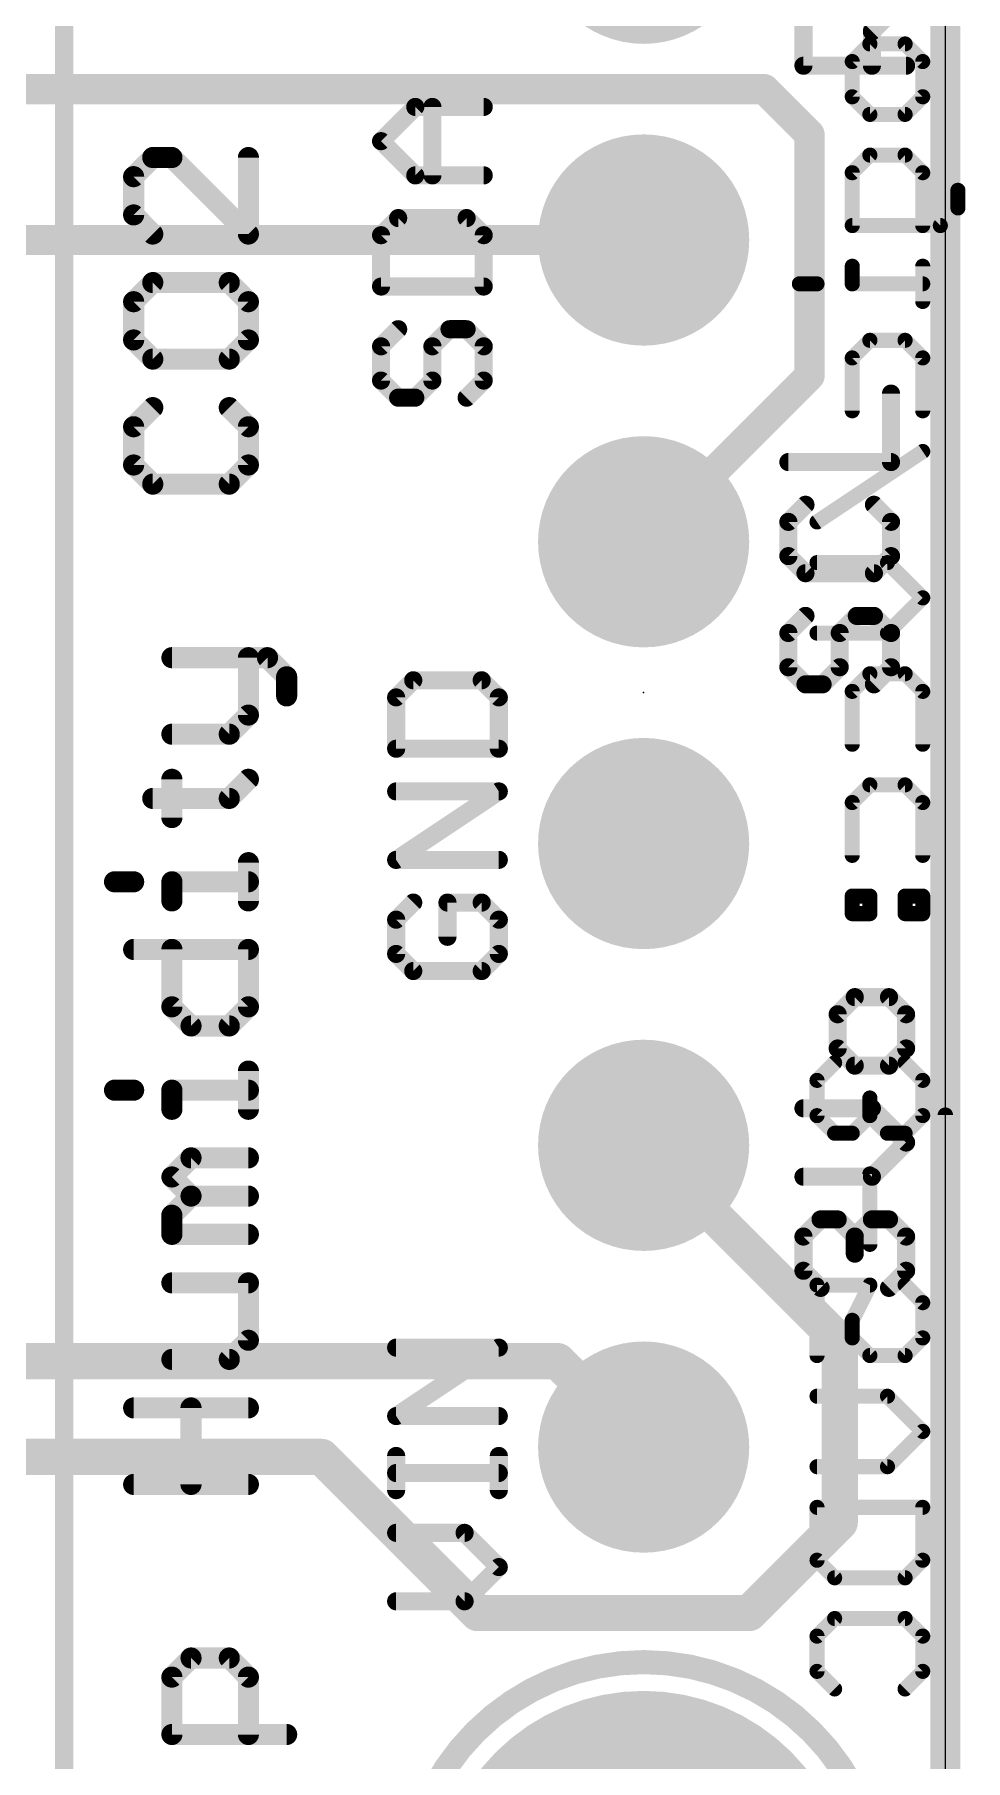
# Model space of a CAD drawing. Extents: x -8.1 to 51, y -8.2 to 25.5.
# Drawn here: x 43.13 to 50.97, y 3.71 to 18.24 of the extents above; entities that cross this region are included whole.
import ezdxf

# ---------------------------------------------------------------- set-up
doc = ezdxf.new("R2010")
doc.units = 0
for name, color, linetype in [('1', 12, 'CONTINUOUS'), ('16', 5, 'CONTINUOUS'), ('17', 110, 'CONTINUOUS'), ('20', 53, 'CONTINUOUS'), ('21', 40, 'CONTINUOUS'), ('22', 6, 'CONTINUOUS'), ('23', 40, 'CONTINUOUS'), ('47', 253, 'CONTINUOUS')]:
    doc.layers.add(name, color=color, linetype=linetype)

# ---------------------------------------------------------------- blocks, each defined once
blk = doc.blocks.new('ROUNDP')
at = {"const_width": 0.5}
blk.add_lwpolyline([(0, -0.25, 1), (0, 0.25, 1), (0, -0.25)], format="xyb", dxfattribs=at)

msp = doc.modelspace()

# ---------------------------------------------------------------- linework, layer by layer
at = {"layer": '1'}
for points, const_width in [([(50.8, 0), (50.8, 25.4)], 0.254), ([(49.911, 7.239), (48.26, 8.89)], 0.3048), ([(49.911, 5.715), (49.911, 7.239)], 0.3048), ([(22.382, 7.073), (47.537, 7.073)], 0.3048), ([(47.537, 7.073), (48.26, 6.35)], 0.3048), ([(21.1264, 6.2674), (45.5486, 6.2674)], 0.3048), ([(45.5486, 6.2674), (46.863, 4.953)], 0.3048), ([(49.149, 4.953), (49.911, 5.715)], 0.3048), ([(46.863, 4.953), (49.149, 4.953)], 0.3048)]:
    msp.add_lwpolyline(points, dxfattribs=dict(at, const_width=const_width))
at = {"layer": '1', "const_width": 0.1524}
for points in [[(48.3139, 8.9439, 1), (48.2061, 8.8361)], [(49.9872, 7.239, 1), (49.8348, 7.239)], [(49.8571, 7.1851, 1), (49.9649, 7.2929)], [(47.5909, 7.1269, 1), (47.4831, 7.0191)], [(47.537, 6.9968, 1), (47.537, 7.1492)], [(45.6025, 6.3213, 1), (45.4947, 6.2135)], [(45.5486, 6.1912, 1), (45.5486, 6.3436)], [(48.2061, 6.2961, 1), (48.3139, 6.4039)], [(49.9649, 5.6611, 1), (49.8571, 5.7689)], [(49.8348, 5.715, 1), (49.9872, 5.715)], [(46.863, 5.0292, 1), (46.863, 4.8768)], [(49.149, 4.8768, 1), (49.149, 5.0292)], [(46.8091, 4.8991, 1), (46.9169, 5.0069)], [(49.0951, 5.0069, 1), (49.2029, 4.8991)]]:
    msp.add_lwpolyline(points, format="xyb", dxfattribs=at)
at = {"layer": '16', "const_width": 0.254}
for points in [[(50.8, 0), (50.8, 25.4)], [(36.449, 17.78), (49.276, 17.78)], [(49.276, 17.78), (49.657, 17.399)], [(49.657, 17.399), (49.657, 15.367)], [(36.5409, 16.51), (48.26, 16.51)], [(49.657, 15.367), (48.26, 13.97)]]:
    msp.add_lwpolyline(points, dxfattribs=at)
at = {"layer": '16', "const_width": 0.127}
for points in [[(49.3209, 17.8249, 1), (49.2311, 17.7351)], [(49.276, 17.7165, 1), (49.276, 17.8435)], [(49.7205, 17.399, 1), (49.5935, 17.399)], [(49.6121, 17.3541, 1), (49.7019, 17.4439)], [(48.26, 16.4465, 1), (48.26, 16.5735)], [(49.5935, 15.367, 1), (49.7205, 15.367)], [(49.7019, 15.3221, 1), (49.6121, 15.4119)], [(48.2151, 14.0149, 1), (48.3049, 13.9251)]]:
    msp.add_lwpolyline(points, format="xyb", dxfattribs=at)
at = {"layer": '20'}
msp.add_line((50.8, 2.667), (50.8, 22.987), dxfattribs=at)
at = {"layer": '21'}
for points, const_width in [([(43.382, 24.143), (43.382, 1.143)], 0.1524), ([(50.1817, 18.265), (50.4698, 18.5531)], 0.1524), ([(49.6055, 17.9769), (49.6055, 18.4091)], 0.1524), ([(50.1817, 18.4091), (50.1817, 17.9769)], 0.1524), ([(50.4698, 17.9769), (49.6055, 17.9769)], 0.1524), ([(46.0495, 17.3421), (46.3376, 17.6302)], 0.1524), ([(46.3376, 17.6302), (46.9138, 17.6302)], 0.1524), ([(46.4816, 17.054), (46.4816, 17.6302)], 0.1524), ([(44.1276, 17.2042), (43.9666, 17.0432)], 0.1778), ([(44.2886, 17.2042), (44.1276, 17.2042)], 0.1778), ([(44.9326, 16.5602), (44.2886, 17.2042)], 0.1778), ([(44.9326, 17.2042), (44.9326, 16.5602)], 0.1778), ([(46.3376, 17.054), (46.0495, 17.3421)], 0.1524), ([(43.9666, 17.0432), (43.9666, 16.7212)], 0.1778), ([(46.9138, 17.054), (46.3376, 17.054)], 0.1524), ([(43.9666, 16.7212), (44.1276, 16.5602)], 0.1778), ([(46.1935, 16.6947), (46.0495, 16.5506)], 0.1524), ([(46.7697, 16.6947), (46.1935, 16.6947)], 0.1524), ([(46.9138, 16.5506), (46.7697, 16.6947)], 0.1524), ([(46.0495, 16.5506), (46.0495, 16.1184)], 0.1524), ([(46.9138, 16.1184), (46.9138, 16.5506)], 0.1524), ([(44.1276, 16.1518), (43.9666, 15.9908)], 0.1778), ([(44.7716, 16.1518), (44.1276, 16.1518)], 0.1778), ([(44.9326, 15.9908), (44.7716, 16.1518)], 0.1778), ([(46.0495, 16.1184), (46.9138, 16.1184)], 0.1524), ([(43.9666, 15.9908), (43.9666, 15.6688)], 0.1778), ([(44.9326, 15.6688), (44.9326, 15.9908)], 0.1778), ([(46.1935, 15.7591), (46.0495, 15.6151)], 0.1524), ([(46.4816, 15.6151), (46.6257, 15.7591)], 0.1524), ([(46.6257, 15.7591), (46.7697, 15.7591)], 0.1524), ([(46.7697, 15.7591), (46.9138, 15.6151)], 0.1524), ([(43.9666, 15.6688), (44.1276, 15.5077)], 0.1778), ([(44.7716, 15.5077), (44.9326, 15.6688)], 0.1778), ([(46.0495, 15.6151), (46.0495, 15.327)], 0.1524), ([(46.4816, 15.327), (46.4816, 15.6151)], 0.1524), ([(46.9138, 15.6151), (46.9138, 15.327)], 0.1524), ([(44.1276, 15.5077), (44.7716, 15.5077)], 0.1778), ([(46.0495, 15.327), (46.1935, 15.1829)], 0.1524), ([(46.3376, 15.1829), (46.4816, 15.327)], 0.1524), ([(46.9138, 15.327), (46.7697, 15.1829)], 0.1524), ([(46.1935, 15.1829), (46.3376, 15.1829)], 0.1524), ([(50.3428, 14.641), (50.3428, 15.2172)], 0.1524), ([(44.1276, 15.0993), (43.9666, 14.9383)], 0.1778), ([(44.9326, 14.9383), (44.7716, 15.0993)], 0.1778), ([(43.9666, 14.9383), (43.9666, 14.6163)], 0.1778), ([(44.9326, 14.6163), (44.9326, 14.9383)], 0.1778), ([(43.9666, 14.6163), (44.1276, 14.4553)], 0.1778), ([(44.7716, 14.4553), (44.9326, 14.6163)], 0.1778), ([(49.4785, 14.641), (50.3428, 14.641)], 0.1524), ([(44.1276, 14.4553), (44.7716, 14.4553)], 0.1778), ([(49.6225, 14.2817), (49.4785, 14.1376)], 0.1524), ([(50.3428, 14.1376), (50.1987, 14.2817)], 0.1524), ([(49.4785, 14.1376), (49.4785, 13.8495)], 0.1524), ([(50.3428, 13.8495), (50.3428, 14.1376)], 0.1524), ([(49.4785, 13.8495), (49.6225, 13.7054)], 0.1524), ([(50.1987, 13.7054), (50.3428, 13.8495)], 0.1524), ([(49.6225, 13.7054), (50.1987, 13.7054)], 0.1524), ([(49.6225, 13.3461), (49.4785, 13.2021)], 0.1524), ([(49.9106, 13.2021), (50.0547, 13.3461)], 0.1524), ([(50.0547, 13.3461), (50.1987, 13.3461)], 0.1524), ([(50.1987, 13.3461), (50.3428, 13.2021)], 0.1524), ([(49.4785, 13.2021), (49.4785, 12.914)], 0.1524), ([(49.9106, 12.914), (49.9106, 13.2021)], 0.1524), ([(50.3428, 13.2021), (50.3428, 12.914)], 0.1524), ([(44.2886, 12.9944), (45.0936, 12.9944)], 0.1778), ([(44.9326, 12.5114), (44.9326, 12.9944)], 0.1778), ([(45.0936, 12.9944), (45.2546, 12.8334)], 0.1778), ([(49.4785, 12.914), (49.6225, 12.7699)], 0.1524), ([(49.7666, 12.7699), (49.9106, 12.914)], 0.1524), ([(50.3428, 12.914), (50.1987, 12.7699)], 0.1524), ([(45.2546, 12.8334), (45.2546, 12.6724)], 0.1778), ([(46.3205, 12.8042), (46.1765, 12.6601)], 0.1524), ([(46.8967, 12.8042), (46.3205, 12.8042)], 0.1524), ([(47.0408, 12.6601), (46.8967, 12.8042)], 0.1524), ([(49.6225, 12.7699), (49.7666, 12.7699)], 0.1524), ([(46.1765, 12.6601), (46.1765, 12.228)], 0.1524), ([(47.0408, 12.228), (47.0408, 12.6601)], 0.1524), ([(44.7716, 12.3504), (44.9326, 12.5114)], 0.1778), ([(44.2886, 12.3504), (44.7716, 12.3504)], 0.1778), ([(46.1765, 12.228), (47.0408, 12.228)], 0.1524), ([(44.2886, 11.6487), (44.2886, 11.9707)], 0.1778), ([(44.7716, 11.8097), (44.9326, 11.9707)], 0.1778), ([(46.1765, 11.2924), (47.0408, 11.8687)], 0.1524), ([(47.0408, 11.8687), (46.1765, 11.8687)], 0.1524), ([(44.1276, 11.8097), (44.7716, 11.8097)], 0.1778), ([(44.9326, 10.9471), (44.9326, 11.2691)], 0.1778), ([(47.0408, 11.2924), (46.1765, 11.2924)], 0.1524), ([(43.8056, 11.1081), (43.9666, 11.1081)], 0.1778), ([(44.2886, 10.9471), (44.2886, 11.1081)], 0.1778), ([(44.2886, 11.1081), (44.9326, 11.1081)], 0.1778), ([(46.3205, 10.9331), (46.1765, 10.7891)], 0.1524), ([(46.8967, 10.9331), (46.6086, 10.9331)], 0.1524), ([(46.6086, 10.9331), (46.6086, 10.645)], 0.1524), ([(47.0408, 10.7891), (46.8967, 10.9331)], 0.1524), ([(46.1765, 10.7891), (46.1765, 10.501)], 0.1524), ([(47.0408, 10.501), (47.0408, 10.7891)], 0.1524), ([(43.9666, 10.5387), (44.9326, 10.5387)], 0.1778), ([(44.2886, 10.0556), (44.2886, 10.5387)], 0.1778), ([(44.9326, 10.5387), (44.9326, 10.0556)], 0.1778), ([(46.1765, 10.501), (46.3205, 10.3569)], 0.1524), ([(46.8967, 10.3569), (47.0408, 10.501)], 0.1524), ([(46.3205, 10.3569), (46.8967, 10.3569)], 0.1524), ([(50.0376, 10.1372), (49.8936, 9.9931)], 0.1524), ([(50.3257, 10.1372), (50.0376, 10.1372)], 0.1524), ([(50.4698, 9.9931), (50.3257, 10.1372)], 0.1524), ([(44.4496, 9.8946), (44.2886, 10.0556)], 0.1778), ([(44.9326, 10.0556), (44.7716, 9.8946)], 0.1778), ([(49.8936, 9.9931), (49.8936, 9.705)], 0.1524), ([(50.4698, 9.705), (50.4698, 9.9931)], 0.1524), ([(44.7716, 9.8946), (44.4496, 9.8946)], 0.1778), ([(49.8936, 9.705), (50.0376, 9.561)], 0.1524), ([(50.3257, 9.561), (50.4698, 9.705)], 0.1524), ([(44.9326, 9.193), (44.9326, 9.515)], 0.1778), ([(50.0376, 9.561), (50.3257, 9.561)], 0.1524), ([(43.8056, 9.354), (43.9666, 9.354)], 0.1778), ([(44.2886, 9.193), (44.2886, 9.354)], 0.1778), ([(44.2886, 9.354), (44.9326, 9.354)], 0.1778), ([(50.1817, 9.2017), (49.6055, 9.2017)], 0.1524), ([(50.4698, 8.9136), (50.1817, 9.2017)], 0.1524), ([(44.2886, 8.6235), (44.4496, 8.7846)], 0.1778), ([(44.4496, 8.7846), (44.9326, 8.7846)], 0.1778), ([(50.1817, 8.6254), (50.4698, 8.9136)], 0.1524), ([(44.4496, 8.4625), (44.2886, 8.6235)], 0.1778), ([(49.6055, 8.6254), (50.1817, 8.6254)], 0.1524), ([(44.2886, 8.3015), (44.4496, 8.4625)], 0.1778), ([(44.4496, 8.4625), (44.9326, 8.4625)], 0.1778), ([(44.2886, 8.1405), (44.2886, 8.3015)], 0.1778), ([(49.6055, 8.1221), (49.7495, 8.2661)], 0.1524), ([(49.7495, 8.2661), (49.8936, 8.2661)], 0.1524), ([(49.8936, 8.2661), (50.0376, 8.1221)], 0.1524), ([(50.0376, 8.1221), (50.1817, 8.2661)], 0.1524), ([(50.1817, 8.2661), (50.3257, 8.2661)], 0.1524), ([(50.3257, 8.2661), (50.4698, 8.1221)], 0.1524), ([(44.9326, 8.1405), (44.2886, 8.1405)], 0.1778), ([(49.6055, 7.834), (49.6055, 8.1221)], 0.1524), ([(50.0376, 8.1221), (50.0376, 7.978)], 0.1524), ([(50.4698, 8.1221), (50.4698, 7.834)], 0.1524), ([(49.7495, 7.6899), (49.6055, 7.834)], 0.1524), ([(50.4698, 7.834), (50.3257, 7.6899)], 0.1524), ([(44.9326, 7.7321), (44.2886, 7.7321)], 0.1778), ([(44.9326, 7.2491), (44.9326, 7.7321)], 0.1778), ([(44.7716, 7.0881), (44.9326, 7.2491)], 0.1778), ([(44.2886, 7.0881), (44.7716, 7.0881)], 0.1778), ([(46.1765, 6.611), (47.0408, 7.1873)], 0.1524), ([(47.0408, 7.1873), (46.1765, 7.1873)], 0.1524), ([(43.9666, 6.6796), (44.9326, 6.6796)], 0.1778), ([(44.4496, 6.0356), (44.4496, 6.6796)], 0.1778), ([(47.0408, 6.611), (46.1765, 6.611)], 0.1524), ([(46.1765, 5.9874), (46.1765, 6.2755)], 0.1524), ([(47.0408, 5.9874), (47.0408, 6.2755)], 0.1524), ([(44.9326, 6.0356), (43.9666, 6.0356)], 0.1778), ([(47.0408, 6.1314), (46.1765, 6.1314)], 0.1524), ([(46.7527, 5.6281), (46.1765, 5.6281)], 0.1524), ([(47.0408, 5.34), (46.7527, 5.6281)], 0.1524), ([(46.7527, 5.0518), (47.0408, 5.34)], 0.1524), ([(46.1765, 5.0518), (46.7527, 5.0518)], 0.1524), ([(44.2886, 4.4137), (44.4496, 4.5747)], 0.1778), ([(44.4496, 4.5747), (44.7716, 4.5747)], 0.1778), ([(44.7716, 4.5747), (44.9326, 4.4137)], 0.1778), ([(44.2886, 3.9307), (44.2886, 4.4137)], 0.1778), ([(44.9326, 4.4137), (44.9326, 3.9307)], 0.1778), ([(45.2546, 3.9307), (44.2886, 3.9307)], 0.1778)]:
    msp.add_lwpolyline(points, dxfattribs=dict(at, const_width=const_width))
for points, const_width in [([(50.1547, 18.292, 1), (50.2086, 18.2381)], 0.0762), ([(49.6055, 18.015, 1), (49.6055, 17.9388)], 0.0762), ([(49.5674, 17.9769, 1), (49.6436, 17.9769)], 0.0762), ([(50.1436, 17.9769, 1), (50.2198, 17.9769)], 0.0762), ([(50.4698, 17.9388, 1), (50.4698, 18.015)], 0.0762), ([(46.3376, 17.6683, 1), (46.3376, 17.5921)], 0.0762), ([(46.3645, 17.6032, 1), (46.3106, 17.6571)], 0.0762), ([(46.5197, 17.6302, 1), (46.4435, 17.6302)], 0.0762), ([(46.9138, 17.5921, 1), (46.9138, 17.6683)], 0.0762), ([(44.1276, 17.2487, 1), (44.1276, 17.1598)], 0.0889), ([(44.159, 17.1728, 1), (44.0962, 17.2357)], 0.0889), ([(44.32, 17.2357, 1), (44.2572, 17.1728)], 0.0889), ([(44.2886, 17.1598, 1), (44.2886, 17.2487)], 0.0889), ([(44.977, 17.2042, 1), (44.8882, 17.2042)], 0.0889), ([(46.0764, 17.369, 1), (46.0225, 17.3151)], 0.0762), ([(46.0225, 17.369, 1), (46.0764, 17.3151)], 0.0762), ([(44.011, 17.0432, 1), (43.9221, 17.0432)], 0.0889), ([(43.9351, 17.0746, 1), (43.998, 17.0118)], 0.0889), ([(46.3376, 17.0921, 1), (46.3376, 17.0159)], 0.0762), ([(46.3106, 17.027, 1), (46.3645, 17.0809)], 0.0762), ([(46.4435, 17.054, 1), (46.5197, 17.054)], 0.0762), ([(46.9138, 17.0159, 1), (46.9138, 17.0921)], 0.0762), ([(43.998, 16.7526, 1), (43.9351, 16.6898)], 0.0889), ([(43.9221, 16.7212, 1), (44.011, 16.7212)], 0.0889), ([(46.1935, 16.7328, 1), (46.1935, 16.6566)], 0.0762), ([(46.2205, 16.6677, 1), (46.1666, 16.7216)], 0.0762), ([(46.7967, 16.7216, 1), (46.7428, 16.6677)], 0.0762), ([(46.7697, 16.6566, 1), (46.7697, 16.7328)], 0.0762), ([(44.0962, 16.5288, 1), (44.159, 16.5916)], 0.0889), ([(44.8882, 16.5602, 1), (44.977, 16.5602)], 0.0889), ([(44.9012, 16.5288, 1), (44.964, 16.5916)], 0.0889), ([(46.0225, 16.5776, 1), (46.0764, 16.5237)], 0.0762), ([(46.0876, 16.5506, 1), (46.0114, 16.5506)], 0.0762), ([(46.9519, 16.5506, 1), (46.8757, 16.5506)], 0.0762), ([(46.8869, 16.5237, 1), (46.9407, 16.5776)], 0.0762), ([(44.1276, 16.1962, 1), (44.1276, 16.1073)], 0.0889), ([(44.159, 16.1203, 1), (44.0962, 16.1832)], 0.0889), ([(44.803, 16.1832, 1), (44.7402, 16.1203)], 0.0889), ([(44.7716, 16.1073, 1), (44.7716, 16.1962)], 0.0889), ([(46.0495, 16.1565, 1), (46.0495, 16.0803)], 0.0762), ([(46.0114, 16.1184, 1), (46.0876, 16.1184)], 0.0762), ([(46.8757, 16.1184, 1), (46.9519, 16.1184)], 0.0762), ([(46.9138, 16.0803, 1), (46.9138, 16.1565)], 0.0762), ([(43.9351, 16.0222, 1), (43.998, 15.9593)], 0.0889), ([(44.011, 15.9908, 1), (43.9221, 15.9908)], 0.0889), ([(44.977, 15.9908, 1), (44.8882, 15.9908)], 0.0889), ([(44.9012, 15.9593, 1), (44.964, 16.0222)], 0.0889), ([(46.2205, 15.7322, 1), (46.1666, 15.7861)], 0.0762), ([(46.6257, 15.7972, 1), (46.6257, 15.721)], 0.0762), ([(46.6526, 15.7322, 1), (46.5987, 15.7861)], 0.0762), ([(46.7967, 15.7861, 1), (46.7428, 15.7322)], 0.0762), ([(46.7697, 15.721, 1), (46.7697, 15.7972)], 0.0762), ([(43.998, 15.7002, 1), (43.9351, 15.6373)], 0.0889), ([(43.9221, 15.6688, 1), (44.011, 15.6688)], 0.0889), ([(44.8882, 15.6688, 1), (44.977, 15.6688)], 0.0889), ([(44.964, 15.6373, 1), (44.9012, 15.7002)], 0.0889), ([(46.0876, 15.6151, 1), (46.0114, 15.6151)], 0.0762), ([(46.5197, 15.6151, 1), (46.4435, 15.6151)], 0.0762), ([(46.9519, 15.6151, 1), (46.8757, 15.6151)], 0.0762), ([(44.1276, 15.5522, 1), (44.1276, 15.4633)], 0.0889), ([(44.0962, 15.4763, 1), (44.159, 15.5392)], 0.0889), ([(44.7402, 15.5392, 1), (44.803, 15.4763)], 0.0889), ([(44.7716, 15.4633, 1), (44.7716, 15.5522)], 0.0889), ([(46.0225, 15.642, 1), (46.0764, 15.5881)], 0.0762), ([(46.4547, 15.642, 1), (46.5086, 15.5881)], 0.0762), ([(46.8869, 15.5881, 1), (46.9407, 15.642)], 0.0762), ([(46.0764, 15.3539, 1), (46.0225, 15.3)], 0.0762), ([(46.5086, 15.3, 1), (46.4547, 15.3539)], 0.0762), ([(46.9407, 15.3, 1), (46.8869, 15.3539)], 0.0762), ([(46.0114, 15.327, 1), (46.0876, 15.327)], 0.0762), ([(46.1935, 15.221, 1), (46.1935, 15.1448)], 0.0762), ([(46.3376, 15.1448, 1), (46.3376, 15.221)], 0.0762), ([(46.4435, 15.327, 1), (46.5197, 15.327)], 0.0762), ([(46.8757, 15.327, 1), (46.9519, 15.327)], 0.0762), ([(50.3809, 15.2172, 1), (50.3047, 15.2172)], 0.0762), ([(44.159, 15.0679, 1), (44.0962, 15.1307)], 0.0889), ([(44.803, 15.1307, 1), (44.7402, 15.0679)], 0.0889), ([(46.1666, 15.156, 1), (46.2205, 15.2099)], 0.0762), ([(46.3106, 15.2099, 1), (46.3645, 15.156)], 0.0762), ([(46.7428, 15.2099, 1), (46.7967, 15.156)], 0.0762), ([(44.011, 14.9383, 1), (43.9221, 14.9383)], 0.0889), ([(43.9351, 14.9697, 1), (43.998, 14.9069)], 0.0889), ([(44.977, 14.9383, 1), (44.8882, 14.9383)], 0.0889), ([(44.9012, 14.9069, 1), (44.964, 14.9697)], 0.0889), ([(43.998, 14.6477, 1), (43.9351, 14.5849)], 0.0889), ([(44.964, 14.5849, 1), (44.9012, 14.6477)], 0.0889), ([(49.4785, 14.6791, 1), (49.4785, 14.6029)], 0.0762), ([(50.3047, 14.641, 1), (50.3809, 14.641)], 0.0762), ([(50.3428, 14.6029, 1), (50.3428, 14.6791)], 0.0762), ([(43.9221, 14.6163, 1), (44.011, 14.6163)], 0.0889), ([(44.1276, 14.4997, 1), (44.1276, 14.4108)], 0.0889), ([(44.0962, 14.4239, 1), (44.159, 14.4867)], 0.0889), ([(44.7402, 14.4867, 1), (44.803, 14.4239)], 0.0889), ([(44.7716, 14.4108, 1), (44.7716, 14.4997)], 0.0889), ([(44.8882, 14.6163, 1), (44.977, 14.6163)], 0.0889), ([(49.6495, 14.2547, 1), (49.5956, 14.3086)], 0.0762), ([(50.2257, 14.3086, 1), (50.1718, 14.2547)], 0.0762), ([(49.4515, 14.1646, 1), (49.5054, 14.1107)], 0.0762), ([(49.5166, 14.1376, 1), (49.4404, 14.1376)], 0.0762), ([(50.3809, 14.1376, 1), (50.3047, 14.1376)], 0.0762), ([(50.3159, 14.1107, 1), (50.3697, 14.1646)], 0.0762), ([(49.5054, 13.8764, 1), (49.4515, 13.8226)], 0.0762), ([(49.4404, 13.8495, 1), (49.5166, 13.8495)], 0.0762), ([(50.3047, 13.8495, 1), (50.3809, 13.8495)], 0.0762), ([(50.3697, 13.8226, 1), (50.3159, 13.8764)], 0.0762), ([(49.6225, 13.7435, 1), (49.6225, 13.6673)], 0.0762), ([(49.5956, 13.6785, 1), (49.6495, 13.7324)], 0.0762), ([(50.1718, 13.7324, 1), (50.2257, 13.6785)], 0.0762), ([(50.1987, 13.6673, 1), (50.1987, 13.7435)], 0.0762), ([(49.6495, 13.3192, 1), (49.5956, 13.3731)], 0.0762), ([(50.0547, 13.3842, 1), (50.0547, 13.308)], 0.0762), ([(50.0816, 13.3192, 1), (50.0277, 13.3731)], 0.0762), ([(50.2257, 13.3731, 1), (50.1718, 13.3192)], 0.0762), ([(50.1987, 13.308, 1), (50.1987, 13.3842)], 0.0762), ([(49.4515, 13.229, 1), (49.5054, 13.1751)], 0.0762), ([(49.5166, 13.2021, 1), (49.4404, 13.2021)], 0.0762), ([(49.9487, 13.2021, 1), (49.8725, 13.2021)], 0.0762), ([(49.8837, 13.229, 1), (49.9376, 13.1751)], 0.0762), ([(50.3809, 13.2021, 1), (50.3047, 13.2021)], 0.0762), ([(50.3159, 13.1751, 1), (50.3697, 13.229)], 0.0762), ([(44.2886, 13.0388, 1), (44.2886, 12.9499)], 0.0889), ([(44.977, 12.9944, 1), (44.8882, 12.9944)], 0.0889), ([(45.125, 13.0258, 1), (45.0622, 12.963)], 0.0889), ([(45.0936, 12.9499, 1), (45.0936, 13.0388)], 0.0889), ([(49.5054, 12.9409, 1), (49.4515, 12.887)], 0.0762), ([(49.4404, 12.914, 1), (49.5166, 12.914)], 0.0762), ([(49.8725, 12.914, 1), (49.9487, 12.914)], 0.0762), ([(49.9376, 12.887, 1), (49.8837, 12.9409)], 0.0762), ([(50.3047, 12.914, 1), (50.3809, 12.914)], 0.0762), ([(50.3697, 12.887, 1), (50.3159, 12.9409)], 0.0762), ([(45.2991, 12.8334, 1), (45.2102, 12.8334)], 0.0889), ([(45.2232, 12.802, 1), (45.286, 12.8648)], 0.0889), ([(46.3205, 12.8423, 1), (46.3205, 12.7661)], 0.0762), ([(46.3475, 12.7772, 1), (46.2936, 12.8311)], 0.0762), ([(46.9237, 12.8311, 1), (46.8698, 12.7772)], 0.0762), ([(46.8967, 12.7661, 1), (46.8967, 12.8423)], 0.0762), ([(49.6225, 12.808, 1), (49.6225, 12.7318)], 0.0762), ([(49.5956, 12.743, 1), (49.6495, 12.7969)], 0.0762), ([(49.7396, 12.7969, 1), (49.7935, 12.743)], 0.0762), ([(49.7666, 12.7318, 1), (49.7666, 12.808)], 0.0762), ([(50.1718, 12.7969, 1), (50.2257, 12.743)], 0.0762), ([(45.2102, 12.6724, 1), (45.2991, 12.6724)], 0.0889), ([(46.1495, 12.6871, 1), (46.2034, 12.6332)], 0.0762), ([(46.2146, 12.6601, 1), (46.1384, 12.6601)], 0.0762), ([(47.0789, 12.6601, 1), (47.0027, 12.6601)], 0.0762), ([(47.0139, 12.6332, 1), (47.0677, 12.6871)], 0.0762), ([(44.8882, 12.5114, 1), (44.977, 12.5114)], 0.0889), ([(44.964, 12.4799, 1), (44.9012, 12.5428)], 0.0889), ([(44.2886, 12.3948, 1), (44.2886, 12.3059)], 0.0889), ([(44.7402, 12.3818, 1), (44.803, 12.3189)], 0.0889), ([(44.7716, 12.3059, 1), (44.7716, 12.3948)], 0.0889), ([(46.1765, 12.2661, 1), (46.1765, 12.1899)], 0.0762), ([(46.1384, 12.228, 1), (46.2146, 12.228)], 0.0762), ([(47.0027, 12.228, 1), (47.0789, 12.228)], 0.0762), ([(47.0408, 12.1899, 1), (47.0408, 12.2661)], 0.0762), ([(44.333, 11.9707, 1), (44.2441, 11.9707)], 0.0889), ([(44.964, 11.9393, 1), (44.9012, 12.0022)], 0.0889), ([(46.1765, 11.9068, 1), (46.1765, 11.8306)], 0.0762), ([(47.0619, 11.837, 1), (47.0197, 11.9004)], 0.0762), ([(47.0408, 11.8306, 1), (47.0408, 11.9068)], 0.0762), ([(44.1276, 11.8542, 1), (44.1276, 11.7653)], 0.0889), ([(44.7402, 11.8412, 1), (44.803, 11.7783)], 0.0889), ([(44.7716, 11.7653, 1), (44.7716, 11.8542)], 0.0889), ([(44.2441, 11.6487, 1), (44.333, 11.6487)], 0.0889), ([(44.977, 11.2691, 1), (44.8882, 11.2691)], 0.0889), ([(46.1553, 11.3241, 1), (46.1976, 11.2607)], 0.0762), ([(46.1765, 11.3305, 1), (46.1765, 11.2543)], 0.0762), ([(47.0408, 11.2543, 1), (47.0408, 11.3305)], 0.0762), ([(43.8056, 11.1525, 1), (43.8056, 11.0636)], 0.0889), ([(43.9666, 11.0636, 1), (43.9666, 11.1525)], 0.0889), ([(44.333, 11.1081, 1), (44.2441, 11.1081)], 0.0889), ([(44.2886, 11.1525, 1), (44.2886, 11.0636)], 0.0889), ([(44.9326, 11.0636, 1), (44.9326, 11.1525)], 0.0889), ([(44.2441, 10.9471, 1), (44.333, 10.9471)], 0.0889), ([(44.8882, 10.9471, 1), (44.977, 10.9471)], 0.0889), ([(46.3475, 10.9062, 1), (46.2936, 10.9601)], 0.0762), ([(46.6086, 10.9712, 1), (46.6086, 10.895)], 0.0762), ([(46.6467, 10.9331, 1), (46.5705, 10.9331)], 0.0762), ([(46.9237, 10.9601, 1), (46.8698, 10.9062)], 0.0762), ([(46.8967, 10.895, 1), (46.8967, 10.9712)], 0.0762), ([(46.1495, 10.816, 1), (46.2034, 10.7621)], 0.0762), ([(46.2146, 10.7891, 1), (46.1384, 10.7891)], 0.0762), ([(47.0789, 10.7891, 1), (47.0027, 10.7891)], 0.0762), ([(47.0139, 10.7621, 1), (47.0677, 10.816)], 0.0762), ([(43.9666, 10.5831, 1), (43.9666, 10.4942)], 0.0889), ([(44.333, 10.5387, 1), (44.2441, 10.5387)], 0.0889), ([(44.977, 10.5387, 1), (44.8882, 10.5387)], 0.0889), ([(44.9326, 10.4942, 1), (44.9326, 10.5831)], 0.0889), ([(46.5705, 10.645, 1), (46.6467, 10.645)], 0.0762), ([(46.2034, 10.5279, 1), (46.1495, 10.474)], 0.0762), ([(46.1384, 10.501, 1), (46.2146, 10.501)], 0.0762), ([(47.0027, 10.501, 1), (47.0789, 10.501)], 0.0762), ([(47.0677, 10.474, 1), (47.0139, 10.5279)], 0.0762), ([(46.3205, 10.395, 1), (46.3205, 10.3188)], 0.0762), ([(46.2936, 10.33, 1), (46.3475, 10.3839)], 0.0762), ([(46.8698, 10.3839, 1), (46.9237, 10.33)], 0.0762), ([(46.8967, 10.3188, 1), (46.8967, 10.395)], 0.0762), ([(50.0376, 10.1753, 1), (50.0376, 10.0991)], 0.0762), ([(50.0646, 10.1102, 1), (50.0107, 10.1641)], 0.0762), ([(50.3527, 10.1641, 1), (50.2988, 10.1102)], 0.0762), ([(50.3257, 10.0991, 1), (50.3257, 10.1753)], 0.0762), ([(44.32, 10.0871, 1), (44.2572, 10.0242)], 0.0889), ([(44.2441, 10.0556, 1), (44.333, 10.0556)], 0.0889), ([(44.8882, 10.0556, 1), (44.977, 10.0556)], 0.0889), ([(44.964, 10.0242, 1), (44.9012, 10.0871)], 0.0889), ([(49.8666, 10.0201, 1), (49.9205, 9.9662)], 0.0762), ([(49.9317, 9.9931, 1), (49.8555, 9.9931)], 0.0762), ([(50.5079, 9.9931, 1), (50.4317, 9.9931)], 0.0762), ([(50.4429, 9.9662, 1), (50.4967, 10.0201)], 0.0762), ([(44.4496, 9.9391, 1), (44.4496, 9.8502)], 0.0889), ([(44.4182, 9.8632, 1), (44.481, 9.9261)], 0.0889), ([(44.7402, 9.9261, 1), (44.803, 9.8632)], 0.0889), ([(44.7716, 9.8502, 1), (44.7716, 9.9391)], 0.0889), ([(49.9205, 9.732, 1), (49.8666, 9.6781)], 0.0762), ([(49.8555, 9.705, 1), (49.9317, 9.705)], 0.0762), ([(50.4317, 9.705, 1), (50.5079, 9.705)], 0.0762), ([(50.4967, 9.6781, 1), (50.4429, 9.732)], 0.0762), ([(44.977, 9.515, 1), (44.8882, 9.515)], 0.0889), ([(50.0376, 9.5991, 1), (50.0376, 9.5229)], 0.0762), ([(50.0107, 9.534, 1), (50.0646, 9.5879)], 0.0762), ([(50.2988, 9.5879, 1), (50.3527, 9.534)], 0.0762), ([(50.3257, 9.5229, 1), (50.3257, 9.5991)], 0.0762), ([(43.8056, 9.3985, 1), (43.8056, 9.3096)], 0.0889), ([(43.9666, 9.3096, 1), (43.9666, 9.3985)], 0.0889), ([(44.2886, 9.3985, 1), (44.2886, 9.3096)], 0.0889), ([(44.333, 9.354, 1), (44.2441, 9.354)], 0.0889), ([(44.9326, 9.3096, 1), (44.9326, 9.3985)], 0.0889), ([(44.2441, 9.193, 1), (44.333, 9.193)], 0.0889), ([(44.8882, 9.193, 1), (44.977, 9.193)], 0.0889), ([(49.6055, 9.2398, 1), (49.6055, 9.1636)], 0.0762), ([(50.2086, 9.2286, 1), (50.1547, 9.1747)], 0.0762), ([(50.1817, 9.1636, 1), (50.1817, 9.2398)], 0.0762), ([(44.4496, 8.829, 1), (44.4496, 8.7401)], 0.0889), ([(44.481, 8.7531, 1), (44.4182, 8.816)], 0.0889), ([(44.9326, 8.7401, 1), (44.9326, 8.829)], 0.0889), ([(50.4967, 8.8866, 1), (50.4429, 8.9405)], 0.0762), ([(50.4429, 8.8866, 1), (50.4967, 8.9405)], 0.0762), ([(44.32, 8.655, 1), (44.2572, 8.5921)], 0.0889), ([(44.2572, 8.655, 1), (44.32, 8.5921)], 0.0889), ([(49.6055, 8.6635, 1), (49.6055, 8.5873)], 0.0762), ([(50.1547, 8.6524, 1), (50.2086, 8.5985)], 0.0762), ([(50.1817, 8.5873, 1), (50.1817, 8.6635)], 0.0762), ([(44.4496, 8.507, 1), (44.4496, 8.4181)], 0.0889), ([(44.481, 8.4311, 1), (44.4182, 8.494)], 0.0889), ([(44.4182, 8.4311, 1), (44.481, 8.494)], 0.0889), ([(44.9326, 8.4181, 1), (44.9326, 8.507)], 0.0889), ([(44.333, 8.3015, 1), (44.2441, 8.3015)], 0.0889), ([(44.2572, 8.333, 1), (44.32, 8.2701)], 0.0889), ([(49.7495, 8.3042, 1), (49.7495, 8.228)], 0.0762), ([(49.7765, 8.2392, 1), (49.7226, 8.2931)], 0.0762), ([(49.9205, 8.2931, 1), (49.8666, 8.2392)], 0.0762), ([(49.8936, 8.228, 1), (49.8936, 8.3042)], 0.0762), ([(50.1817, 8.3042, 1), (50.1817, 8.228)], 0.0762), ([(50.2086, 8.2392, 1), (50.1547, 8.2931)], 0.0762), ([(50.3527, 8.2931, 1), (50.2988, 8.2392)], 0.0762), ([(50.3257, 8.228, 1), (50.3257, 8.3042)], 0.0762), ([(44.2886, 8.185, 1), (44.2886, 8.0961)], 0.0889), ([(44.2441, 8.1405, 1), (44.333, 8.1405)], 0.0889), ([(44.9326, 8.0961, 1), (44.9326, 8.185)], 0.0889), ([(49.5785, 8.149, 1), (49.6324, 8.0951)], 0.0762), ([(49.6436, 8.1221, 1), (49.5674, 8.1221)], 0.0762), ([(50.0757, 8.1221, 1), (49.9995, 8.1221)], 0.0762), ([(50.0107, 8.149, 1), (50.0646, 8.0951)], 0.0762), ([(50.0107, 8.0951, 1), (50.0646, 8.149)], 0.0762), ([(50.5079, 8.1221, 1), (50.4317, 8.1221)], 0.0762), ([(50.4429, 8.0951, 1), (50.4967, 8.149)], 0.0762), ([(49.9995, 7.978, 1), (50.0757, 7.978)], 0.0762), ([(49.6324, 7.8609, 1), (49.5785, 7.807)], 0.0762), ([(49.5674, 7.834, 1), (49.6436, 7.834)], 0.0762), ([(50.4317, 7.834, 1), (50.5079, 7.834)], 0.0762), ([(50.4967, 7.807, 1), (50.4429, 7.8609)], 0.0762), ([(44.2886, 7.7765, 1), (44.2886, 7.6876)], 0.0889), ([(44.977, 7.7321, 1), (44.8882, 7.7321)], 0.0889), ([(44.9326, 7.6876, 1), (44.9326, 7.7765)], 0.0889), ([(49.7226, 7.663, 1), (49.7765, 7.7169)], 0.0762), ([(50.2988, 7.7169, 1), (50.3527, 7.663)], 0.0762), ([(44.8882, 7.2491, 1), (44.977, 7.2491)], 0.0889), ([(44.964, 7.2177, 1), (44.9012, 7.2805)], 0.0889), ([(44.2886, 7.1325, 1), (44.2886, 7.0436)], 0.0889), ([(44.7402, 7.1195, 1), (44.803, 7.0566)], 0.0889), ([(44.7716, 7.0436, 1), (44.7716, 7.1325)], 0.0889), ([(46.1765, 7.2254, 1), (46.1765, 7.1492)], 0.0762), ([(47.0619, 7.1556, 1), (47.0197, 7.219)], 0.0762), ([(47.0408, 7.1492, 1), (47.0408, 7.2254)], 0.0762), ([(43.9666, 6.7241, 1), (43.9666, 6.6352)], 0.0889), ([(44.494, 6.6796, 1), (44.4051, 6.6796)], 0.0889), ([(44.9326, 6.6352, 1), (44.9326, 6.7241)], 0.0889), ([(46.1765, 6.6491, 1), (46.1765, 6.5729)], 0.0762), ([(47.0408, 6.5729, 1), (47.0408, 6.6491)], 0.0762), ([(46.1553, 6.6427, 1), (46.1976, 6.5793)], 0.0762), ([(46.2146, 6.2755, 1), (46.1384, 6.2755)], 0.0762), ([(47.0789, 6.2755, 1), (47.0027, 6.2755)], 0.0762), ([(43.9666, 6.0801, 1), (43.9666, 5.9912)], 0.0889), ([(44.9326, 5.9912, 1), (44.9326, 6.0801)], 0.0889), ([(46.1765, 6.1695, 1), (46.1765, 6.0933)], 0.0762), ([(47.0408, 6.0933, 1), (47.0408, 6.1695)], 0.0762), ([(44.4051, 6.0356, 1), (44.494, 6.0356)], 0.0889), ([(46.1384, 5.9874, 1), (46.2146, 5.9874)], 0.0762), ([(47.0027, 5.9874, 1), (47.0789, 5.9874)], 0.0762), ([(46.1765, 5.6662, 1), (46.1765, 5.59)], 0.0762), ([(46.7796, 5.655, 1), (46.7257, 5.6011)], 0.0762), ([(46.7527, 5.59, 1), (46.7527, 5.6662)], 0.0762), ([(47.0677, 5.313, 1), (47.0139, 5.3669)], 0.0762), ([(47.0139, 5.313, 1), (47.0677, 5.3669)], 0.0762), ([(46.1765, 5.0899, 1), (46.1765, 5.0137)], 0.0762), ([(46.7257, 5.0788, 1), (46.7796, 5.0249)], 0.0762), ([(46.7527, 5.0137, 1), (46.7527, 5.0899)], 0.0762), ([(44.4496, 4.6192, 1), (44.4496, 4.5303)], 0.0889), ([(44.481, 4.5433, 1), (44.4182, 4.6061)], 0.0889), ([(44.803, 4.6061, 1), (44.7402, 4.5433)], 0.0889), ([(44.7716, 4.5303, 1), (44.7716, 4.6192)], 0.0889), ([(48.26, 0.54, 1), (48.26, 4.54, 1), (48.26, 0.54)], 0.2032), ([(44.333, 4.4137, 1), (44.2441, 4.4137)], 0.0889), ([(44.2572, 4.4451, 1), (44.32, 4.3823)], 0.0889), ([(44.977, 4.4137, 1), (44.8882, 4.4137)], 0.0889), ([(44.9012, 4.3823, 1), (44.964, 4.4451)], 0.0889), ([(44.2886, 3.9752, 1), (44.2886, 3.8863)], 0.0889), ([(44.2441, 3.9307, 1), (44.333, 3.9307)], 0.0889), ([(44.8882, 3.9307, 1), (44.977, 3.9307)], 0.0889), ([(45.2546, 3.8863, 1), (45.2546, 3.9752)], 0.0889)]:
    msp.add_lwpolyline(points, format="xyb", dxfattribs=dict(at, const_width=const_width))
at = {"layer": '22', "const_width": 0.127}
for points in [[(50.0163, 18.012), (50.1646, 18.1603)], [(50.1646, 18.1603), (50.4612, 18.1603)], [(50.4612, 18.1603), (50.6095, 18.012)], [(50.0163, 17.7155), (50.0163, 18.012)], [(50.6095, 18.012), (50.6095, 17.7155)], [(50.1646, 17.5672), (50.0163, 17.7155)], [(50.6095, 17.7155), (50.4612, 17.5672)], [(50.4612, 17.5672), (50.1646, 17.5672)], [(50.0163, 17.0765), (50.1646, 17.2248)], [(50.1646, 17.2248), (50.4612, 17.2248)], [(50.4612, 17.2248), (50.6095, 17.0765)], [(50.0163, 16.6316), (50.0163, 17.0765)], [(50.6095, 17.0765), (50.6095, 16.6316)], [(50.9061, 16.9282), (50.9061, 16.7799)], [(50.9061, 16.7799), (50.7578, 16.6316)], [(50.7578, 16.6316), (50.0163, 16.6316)], [(50.0163, 16.2893), (50.0163, 16.141)], [(50.6095, 16.2893), (50.6095, 15.9927)], [(49.5714, 16.141), (49.7197, 16.141)], [(50.0163, 16.141), (50.6095, 16.141)], [(50.0163, 15.5173), (50.1646, 15.6656)], [(50.1646, 15.6656), (50.4612, 15.6656)], [(50.4612, 15.6656), (50.6095, 15.5173)], [(50.0163, 15.0724), (50.0163, 15.5173)], [(50.6095, 15.5173), (50.6095, 15.0724)], [(50.6095, 14.7301), (49.7197, 14.1369)], [(49.7197, 13.7946), (50.3129, 13.7946)], [(50.3129, 13.7946), (50.6095, 13.498)], [(50.6095, 13.498), (50.3129, 13.2014)], [(50.3129, 13.2014), (49.7197, 13.2014)], [(50.0163, 12.7108), (50.1646, 12.8591)], [(50.1646, 12.8591), (50.4612, 12.8591)], [(50.4612, 12.8591), (50.6095, 12.7108)], [(50.0163, 12.2659), (50.0163, 12.7108)], [(50.6095, 12.7108), (50.6095, 12.2659)], [(50.0163, 11.7753), (50.1646, 11.9235)], [(50.1646, 11.9235), (50.4612, 11.9235)], [(50.4612, 11.9235), (50.6095, 11.7753)], [(50.0163, 11.3304), (50.0163, 11.7753)], [(50.6095, 11.7753), (50.6095, 11.3304)], [(50.0163, 10.988), (50.0163, 10.8397)], [(50.1646, 10.988), (50.0163, 10.988)], [(50.1646, 10.8397), (50.1646, 10.988)], [(50.4612, 10.988), (50.4612, 10.8397)], [(50.6095, 10.988), (50.4612, 10.988)], [(50.6095, 10.8397), (50.6095, 10.988)], [(50.0163, 10.8397), (50.1646, 10.8397)], [(50.4612, 10.8397), (50.6095, 10.8397)], [(49.868, 9.5847), (49.7197, 9.4365)], [(50.6095, 9.4365), (50.4612, 9.5847)], [(49.7197, 9.4365), (49.7197, 9.1399)], [(50.6095, 9.1399), (50.6095, 9.4365)], [(50.1646, 9.1399), (50.1646, 9.2882)], [(49.7197, 9.1399), (49.868, 8.9916)], [(50.0163, 8.9916), (50.1646, 9.1399)], [(50.1646, 9.1399), (50.3129, 8.9916)], [(50.4612, 8.9916), (50.6095, 9.1399)], [(49.868, 8.9916), (50.0163, 8.9916)], [(50.3129, 8.9916), (50.4612, 8.9916)], [(50.1646, 8.6492), (50.1646, 8.0561)], [(49.7197, 7.1205), (49.7197, 7.7137)], [(49.7197, 7.7137), (50.1646, 7.7137)], [(50.1646, 7.7137), (50.0163, 7.4171)], [(50.6095, 7.5654), (50.4612, 7.7137)], [(50.6095, 7.2688), (50.6095, 7.5654)], [(50.0163, 7.4171), (50.0163, 7.2688)], [(50.0163, 7.2688), (50.1646, 7.1205)], [(50.4612, 7.1205), (50.6095, 7.2688)], [(50.1646, 7.1205), (50.4612, 7.1205)], [(49.7197, 6.7782), (50.3129, 6.7782)], [(50.3129, 6.7782), (50.6095, 6.4816)], [(50.6095, 6.4816), (50.3129, 6.185)], [(50.3129, 6.185), (49.7197, 6.185)], [(49.7197, 5.8427), (50.6095, 5.8427)], [(49.7197, 5.3978), (49.7197, 5.8427)], [(50.6095, 5.8427), (50.6095, 5.3978)], [(49.868, 5.2495), (49.7197, 5.3978)], [(50.6095, 5.3978), (50.4612, 5.2495)], [(50.4612, 5.2495), (49.868, 5.2495)], [(49.7197, 4.7589), (49.868, 4.9072)], [(49.868, 4.9072), (50.4612, 4.9072)], [(50.4612, 4.9072), (50.6095, 4.7589)], [(49.7197, 4.4623), (49.7197, 4.7589)], [(50.6095, 4.7589), (50.6095, 4.4623)], [(49.868, 4.314), (49.7197, 4.4623)], [(50.6095, 4.4623), (50.4612, 4.314)]]:
    msp.add_lwpolyline(points, dxfattribs=at)
at = {"layer": '22', "const_width": 0.0635}
for points in [[(50.1646, 18.1921, 1), (50.1646, 18.1286)], [(50.1871, 18.1379, 1), (50.1422, 18.1828)], [(50.4837, 18.1828, 1), (50.4388, 18.1379)], [(50.4612, 18.1286, 1), (50.4612, 18.1921)], [(50.0481, 18.012, 1), (49.9846, 18.012)], [(49.9939, 18.0345, 1), (50.0388, 17.9896)], [(50.6413, 18.012, 1), (50.5778, 18.012)], [(50.587, 17.9896, 1), (50.632, 18.0345)], [(49.9846, 17.7155, 1), (50.0481, 17.7155)], [(50.0388, 17.7379, 1), (49.9939, 17.693)], [(50.5778, 17.7155, 1), (50.6413, 17.7155)], [(50.632, 17.693, 1), (50.587, 17.7379)], [(50.1646, 17.5989, 1), (50.1646, 17.5354)], [(50.1422, 17.5447, 1), (50.1871, 17.5896)], [(50.4388, 17.5896, 1), (50.4837, 17.5447)], [(50.4612, 17.5354, 1), (50.4612, 17.5989)], [(50.1646, 17.2566, 1), (50.1646, 17.1931)], [(50.1871, 17.2024, 1), (50.1422, 17.2473)], [(50.4837, 17.2473, 1), (50.4388, 17.2024)], [(50.4612, 17.1931, 1), (50.4612, 17.2566)], [(50.0481, 17.0765, 1), (49.9846, 17.0765)], [(49.9939, 17.099, 1), (50.0388, 17.0541)], [(50.6413, 17.0765, 1), (50.5778, 17.0765)], [(50.587, 17.0541, 1), (50.632, 17.099)], [(50.9378, 16.9282, 1), (50.8743, 16.9282)], [(50.8743, 16.7799, 1), (50.9378, 16.7799)], [(50.9285, 16.7575, 1), (50.8836, 16.8024)], [(50.0163, 16.6634, 1), (50.0163, 16.5999)], [(49.9846, 16.6316, 1), (50.0481, 16.6316)], [(50.5778, 16.6316, 1), (50.6413, 16.6316)], [(50.7353, 16.6541, 1), (50.7802, 16.6092)], [(50.7578, 16.5999, 1), (50.7578, 16.6634)], [(50.0481, 16.2893, 1), (49.9846, 16.2893)], [(50.6413, 16.2893, 1), (50.5778, 16.2893)], [(49.5714, 16.1728, 1), (49.5714, 16.1093)], [(49.7197, 16.1093, 1), (49.7197, 16.1728)], [(50.0163, 16.1728, 1), (50.0163, 16.1093)], [(49.9846, 16.141, 1), (50.0481, 16.141)], [(50.6095, 16.1093, 1), (50.6095, 16.1728)], [(50.5778, 15.9927, 1), (50.6413, 15.9927)], [(50.1646, 15.6974, 1), (50.1646, 15.6339)], [(50.1871, 15.6432, 1), (50.1422, 15.6881)], [(50.4837, 15.6881, 1), (50.4388, 15.6432)], [(50.4612, 15.6339, 1), (50.4612, 15.6974)], [(50.0481, 15.5173, 1), (49.9846, 15.5173)], [(49.9939, 15.5398, 1), (50.0388, 15.4949)], [(50.6413, 15.5173, 1), (50.5778, 15.5173)], [(50.587, 15.4949, 1), (50.632, 15.5398)], [(49.9846, 15.0724, 1), (50.0481, 15.0724)], [(50.5778, 15.0724, 1), (50.6413, 15.0724)], [(50.6271, 14.7037, 1), (50.5919, 14.7565)], [(49.7021, 14.1633, 1), (49.7374, 14.1105)], [(49.7197, 13.8263, 1), (49.7197, 13.7628)], [(50.3354, 13.817, 1), (50.2905, 13.7721)], [(50.3129, 13.7628, 1), (50.3129, 13.8263)], [(50.632, 13.4755, 1), (50.587, 13.5205)], [(50.587, 13.4755, 1), (50.632, 13.5205)], [(49.7197, 13.2332, 1), (49.7197, 13.1697)], [(50.2905, 13.2239, 1), (50.3354, 13.179)], [(50.3129, 13.1697, 1), (50.3129, 13.2332)], [(50.1646, 12.8908, 1), (50.1646, 12.8273)], [(50.1871, 12.8366, 1), (50.1422, 12.8815)], [(50.4837, 12.8815, 1), (50.4388, 12.8366)], [(50.4612, 12.8273, 1), (50.4612, 12.8908)], [(50.0481, 12.7108, 1), (49.9846, 12.7108)], [(49.9939, 12.7332, 1), (50.0388, 12.6883)], [(50.6413, 12.7108, 1), (50.5778, 12.7108)], [(50.587, 12.6883, 1), (50.632, 12.7332)], [(49.9846, 12.2659, 1), (50.0481, 12.2659)], [(50.5778, 12.2659, 1), (50.6413, 12.2659)], [(50.1646, 11.9553, 1), (50.1646, 11.8918)], [(50.1871, 11.9011, 1), (50.1422, 11.946)], [(50.4837, 11.946, 1), (50.4388, 11.9011)], [(50.4612, 11.8918, 1), (50.4612, 11.9553)], [(50.0481, 11.7753, 1), (49.9846, 11.7753)], [(49.9939, 11.7977, 1), (50.0388, 11.7528)], [(50.6413, 11.7753, 1), (50.5778, 11.7753)], [(50.587, 11.7528, 1), (50.632, 11.7977)], [(49.9846, 11.3304, 1), (50.0481, 11.3304)], [(50.5778, 11.3304, 1), (50.6413, 11.3304)], [(50.0163, 11.0198, 1), (50.0163, 10.9563)], [(50.0481, 10.988, 1), (49.9846, 10.988)], [(50.1964, 10.988, 1), (50.1329, 10.988)], [(50.1646, 10.9563, 1), (50.1646, 11.0198)], [(50.4612, 11.0198, 1), (50.4612, 10.9563)], [(50.493, 10.988, 1), (50.4295, 10.988)], [(50.6413, 10.988, 1), (50.5778, 10.988)], [(50.6095, 10.9563, 1), (50.6095, 11.0198)], [(50.0163, 10.8715, 1), (50.0163, 10.808)], [(50.1646, 10.808, 1), (50.1646, 10.8715)], [(50.4612, 10.8715, 1), (50.4612, 10.808)], [(50.6095, 10.808, 1), (50.6095, 10.8715)], [(49.9846, 10.8397, 1), (50.0481, 10.8397)], [(50.1329, 10.8397, 1), (50.1964, 10.8397)], [(50.4295, 10.8397, 1), (50.493, 10.8397)], [(50.5778, 10.8397, 1), (50.6413, 10.8397)], [(49.8905, 9.5623, 1), (49.8456, 9.6072)], [(50.4837, 9.6072, 1), (50.4388, 9.5623)], [(49.7515, 9.4365, 1), (49.688, 9.4365)], [(49.6973, 9.4589, 1), (49.7422, 9.414)], [(50.6413, 9.4365, 1), (50.5778, 9.4365)], [(50.587, 9.414, 1), (50.632, 9.4589)], [(50.1964, 9.2882, 1), (50.1329, 9.2882)], [(49.688, 9.1399, 1), (49.7515, 9.1399)], [(49.7422, 9.1623, 1), (49.6973, 9.1174)], [(50.1329, 9.1399, 1), (50.1964, 9.1399)], [(50.1871, 9.1623, 1), (50.1422, 9.1174)], [(50.1871, 9.1174, 1), (50.1422, 9.1623)], [(50.5778, 9.1399, 1), (50.6413, 9.1399)], [(50.632, 9.1174, 1), (50.587, 9.1623)], [(49.868, 9.0233, 1), (49.868, 8.9598)], [(49.8456, 8.9691, 1), (49.8905, 9.014)], [(49.9939, 9.014, 1), (50.0388, 8.9691)], [(50.0163, 8.9598, 1), (50.0163, 9.0233)], [(50.3129, 9.0233, 1), (50.3129, 8.9598)], [(50.2905, 8.9691, 1), (50.3354, 9.014)], [(50.4388, 9.014, 1), (50.4837, 8.9691)], [(50.4612, 8.9598, 1), (50.4612, 9.0233)], [(50.1964, 8.6492, 1), (50.1329, 8.6492)], [(50.1329, 8.0561, 1), (50.1964, 8.0561)], [(49.7515, 7.7137, 1), (49.688, 7.7137)], [(49.7197, 7.7455, 1), (49.7197, 7.682)], [(50.193, 7.6995, 1), (50.1362, 7.7279)], [(50.1646, 7.682, 1), (50.1646, 7.7455)], [(50.4837, 7.7362, 1), (50.4388, 7.6913)], [(50.6413, 7.5654, 1), (50.5778, 7.5654)], [(50.587, 7.543, 1), (50.632, 7.5879)], [(50.0481, 7.4171, 1), (49.9846, 7.4171)], [(49.9879, 7.4313, 1), (50.0447, 7.4029)], [(49.9846, 7.2688, 1), (50.0481, 7.2688)], [(50.0388, 7.2913, 1), (49.9939, 7.2464)], [(50.5778, 7.2688, 1), (50.6413, 7.2688)], [(50.632, 7.2464, 1), (50.587, 7.2913)], [(49.688, 7.1205, 1), (49.7515, 7.1205)], [(50.1646, 7.1523, 1), (50.1646, 7.0888)], [(50.1422, 7.0981, 1), (50.1871, 7.143)], [(50.4388, 7.143, 1), (50.4837, 7.0981)], [(50.4612, 7.0888, 1), (50.4612, 7.1523)], [(49.7197, 6.8099, 1), (49.7197, 6.7464)], [(50.3354, 6.8006, 1), (50.2905, 6.7557)], [(50.3129, 6.7464, 1), (50.3129, 6.8099)], [(50.632, 6.4592, 1), (50.587, 6.5041)], [(50.587, 6.4592, 1), (50.632, 6.5041)], [(49.7197, 6.2168, 1), (49.7197, 6.1533)], [(50.3129, 6.1533, 1), (50.3129, 6.2168)], [(50.2905, 6.2075, 1), (50.3354, 6.1626)], [(49.7515, 5.8427, 1), (49.688, 5.8427)], [(49.7197, 5.8744, 1), (49.7197, 5.8109)], [(50.6413, 5.8427, 1), (50.5778, 5.8427)], [(50.6095, 5.8109, 1), (50.6095, 5.8744)], [(49.688, 5.3978, 1), (49.7515, 5.3978)], [(49.7422, 5.4202, 1), (49.6973, 5.3753)], [(50.5778, 5.3978, 1), (50.6413, 5.3978)], [(50.632, 5.3753, 1), (50.587, 5.4202)], [(49.868, 5.2813, 1), (49.868, 5.2178)], [(49.8456, 5.2271, 1), (49.8905, 5.272)], [(50.4388, 5.272, 1), (50.4837, 5.2271)], [(50.4612, 5.2178, 1), (50.4612, 5.2813)], [(49.868, 4.9389, 1), (49.868, 4.8754)], [(49.8905, 4.8847, 1), (49.8456, 4.9296)], [(50.4837, 4.9296, 1), (50.4388, 4.8847)], [(50.4612, 4.8754, 1), (50.4612, 4.9389)], [(49.7515, 4.7589, 1), (49.688, 4.7589)], [(49.6973, 4.7813, 1), (49.7422, 4.7364)], [(50.6413, 4.7589, 1), (50.5778, 4.7589)], [(50.587, 4.7364, 1), (50.632, 4.7813)], [(49.7422, 4.4847, 1), (49.6973, 4.4398)], [(50.632, 4.4398, 1), (50.587, 4.4847)], [(49.688, 4.4623, 1), (49.7515, 4.4623)], [(49.8456, 4.2915, 1), (49.8905, 4.3364)], [(50.4388, 4.3364, 1), (50.4837, 4.2915)], [(50.5778, 4.4623, 1), (50.6413, 4.4623)]]:
    msp.add_lwpolyline(points, format="xyb", dxfattribs=at)
at = {"layer": '23'}
msp.add_point((48.26, 12.7), dxfattribs=at)
at = {"layer": '47', "const_width": 0.13}
msp.add_lwpolyline([(50.8, 9.144), (50.8, -8.173)], dxfattribs=at)
at = {"layer": '47', "const_width": 0.065}
msp.add_lwpolyline([(50.8325, 9.144, 1), (50.7675, 9.144)], format="xyb", dxfattribs=at)

# ---------------------------------------------------------------- block references
at = {"layer": '17', "xscale": 1.778, "yscale": 1.778, "rotation": 180}
for p in [(48.26, 19.05), (48.26, 19.05), (48.26, 16.51), (48.26, 16.51), (48.26, 13.97), (48.26, 13.97), (48.26, 11.43), (48.26, 11.43), (48.26, 8.89), (48.26, 8.89), (48.26, 6.35), (48.26, 6.35)]:
    msp.add_blockref('ROUNDP', p, dxfattribs=at)
at = {"layer": '17', "xscale": 3.516, "yscale": 3.516}
msp.add_blockref('ROUNDP', (48.26, 2.54), dxfattribs=at)
msp.add_blockref('ROUNDP', (48.26, 2.54), dxfattribs=at)

doc.saveas('drawing.dxf')
